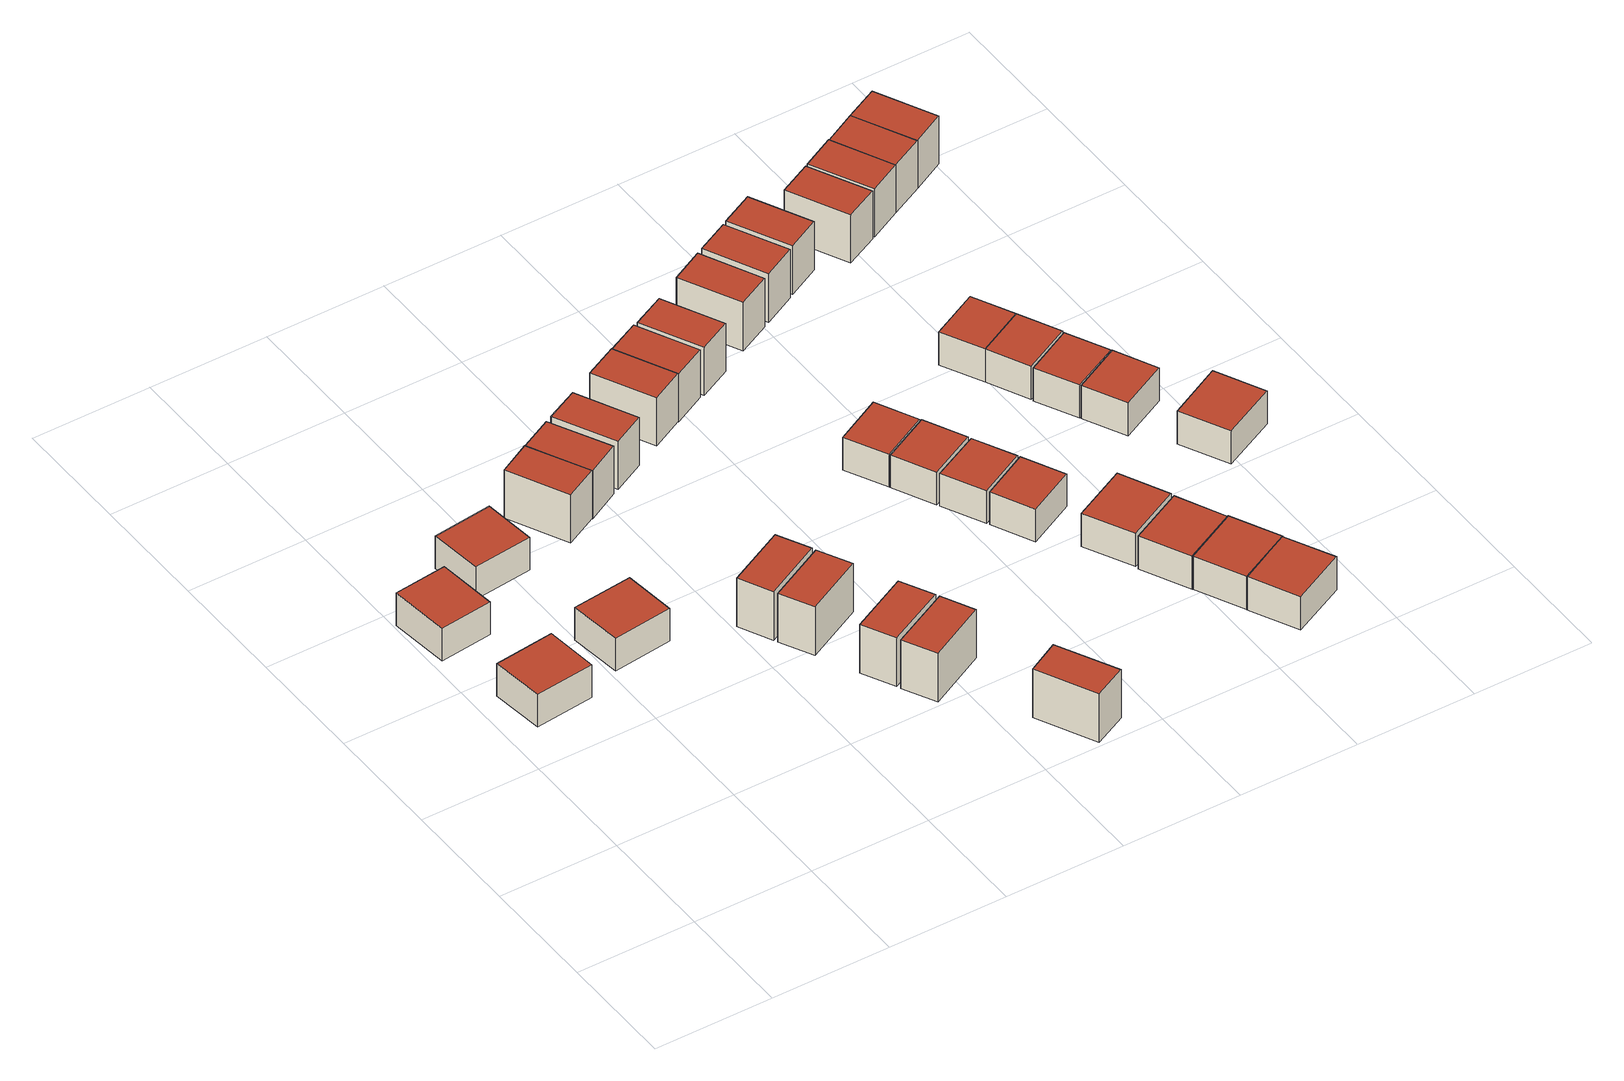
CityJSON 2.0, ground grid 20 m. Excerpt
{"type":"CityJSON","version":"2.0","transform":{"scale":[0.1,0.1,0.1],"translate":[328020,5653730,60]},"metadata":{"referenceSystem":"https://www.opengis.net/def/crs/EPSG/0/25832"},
"CityObjects":{
"building1":{"type":"Building","attributes":{"description":"approximation created using the e3D CityBIT - linear interpolation transfromed using the RWTH e3d City-LDT transfromed using the RWTH e3d City-LDT transfromed using the RWTH e3d City-LDT transfromed using the RWTH e3d City-LDT","name":"3_II","GrossPlannedArea":90.16,"function":"1000","yearOfConstruction":2015,"buildingFunction":1000,"roofType":"1000","storeysAboveGround":2,"storeyHeightsAboveGround":2.5,"storeysBelowGround":0,"measuredHeight":6.15},"geometry":[{"type":"Solid","lod":"2","boundaries":[[[[0,1,2,3]],[[4,5,1,0]],[[6,7,5,4]],[[3,2,7,6]],[[1,5,7,2]],[[0,4,6,3]]]],"semantics":{"surfaces":[{"type":"WallSurface"},{"type":"RoofSurface"},{"type":"GroundSurface"}],"values":[[0,0,0,0,1,2]]}}]},
"building2":{"type":"Building","attributes":{"description":"approximation created using the e3D CityBIT - linear interpolation transfromed using the RWTH e3d City-LDT transfromed using the RWTH e3d City-LDT transfromed using the RWTH e3d City-LDT transfromed using the RWTH e3d City-LDT","name":"1_II","GrossPlannedArea":90.16,"function":"1000","yearOfConstruction":2015,"buildingFunction":1000,"roofType":"1000","storeysAboveGround":2,"storeyHeightsAboveGround":2.5,"storeysBelowGround":0,"measuredHeight":6.15},"geometry":[{"type":"Solid","lod":"2","boundaries":[[[[8,9,10,11]],[[12,13,9,8]],[[14,15,13,12]],[[11,10,15,14]],[[9,13,15,10]],[[8,12,14,11]]]],"semantics":{"surfaces":[{"type":"WallSurface"},{"type":"RoofSurface"},{"type":"GroundSurface"}],"values":[[0,0,0,0,1,2]]}}]},
"building3":{"type":"Building","attributes":{"description":"approximation created using the e3D CityBIT - linear interpolation transfromed using the RWTH e3d City-LDT transfromed using the RWTH e3d City-LDT transfromed using the RWTH e3d City-LDT transfromed using the RWTH e3d City-LDT","name":"2_II","GrossPlannedArea":90.16,"function":"1000","yearOfConstruction":2015,"buildingFunction":1000,"roofType":"1000","storeysAboveGround":2,"storeyHeightsAboveGround":2.5,"storeysBelowGround":0,"measuredHeight":6.15},"geometry":[{"type":"Solid","lod":"2","boundaries":[[[[16,17,18,19]],[[20,21,17,16]],[[22,23,21,20]],[[19,18,23,22]],[[17,21,23,18]],[[16,20,22,19]]]],"semantics":{"surfaces":[{"type":"WallSurface"},{"type":"RoofSurface"},{"type":"GroundSurface"}],"values":[[0,0,0,0,1,2]]}}]},
"building4":{"type":"Building","attributes":{"description":"approximation created using the e3D CityBIT - linear interpolation transfromed using the RWTH e3d City-LDT transfromed using the RWTH e3d City-LDT transfromed using the RWTH e3d City-LDT transfromed using the RWTH e3d City-LDT","name":"4_II","GrossPlannedArea":90.16,"function":"1000","yearOfConstruction":2015,"buildingFunction":1000,"roofType":"1000","storeysAboveGround":2,"storeyHeightsAboveGround":2.5,"storeysBelowGround":0,"measuredHeight":6.15},"geometry":[{"type":"Solid","lod":"2","boundaries":[[[[24,25,26,27]],[[28,29,25,24]],[[30,31,29,28]],[[27,26,31,30]],[[25,29,31,26]],[[24,28,30,27]]]],"semantics":{"surfaces":[{"type":"WallSurface"},{"type":"RoofSurface"},{"type":"GroundSurface"}],"values":[[0,0,0,0,1,2]]}}]},
"building5":{"type":"Building","attributes":{"description":"approximation created using the e3D CityBIT - linear interpolation transfromed using the RWTH e3d City-LDT transfromed using the RWTH e3d City-LDT transfromed using the RWTH e3d City-LDT transfromed using the RWTH e3d City-LDT","name":"5_IV","GrossPlannedArea":67.2,"function":"1000","yearOfConstruction":2015,"buildingFunction":1000,"roofType":"1000","storeysAboveGround":3,"storeyHeightsAboveGround":2.5,"storeysBelowGround":0,"measuredHeight":9.05},"geometry":[{"type":"Solid","lod":"2","boundaries":[[[[32,33,34,35]],[[36,37,33,32]],[[38,39,37,36]],[[35,34,39,38]],[[33,37,39,34]],[[32,36,38,35]]]],"semantics":{"surfaces":[{"type":"WallSurface"},{"type":"RoofSurface"},{"type":"GroundSurface"}],"values":[[0,0,0,0,1,2]]}}]},
"building6":{"type":"Building","attributes":{"description":"approximation created using the e3D CityBIT - linear interpolation transfromed using the RWTH e3d City-LDT transfromed using the RWTH e3d City-LDT transfromed using the RWTH e3d City-LDT transfromed using the RWTH e3d City-LDT","GrossPlannedArea":67.2,"function":"1000","yearOfConstruction":2015,"buildingFunction":1000,"roofType":"1000","storeysAboveGround":3,"storeyHeightsAboveGround":2.5,"storeysBelowGround":0,"measuredHeight":9.05},"geometry":[{"type":"Solid","lod":"2","boundaries":[[[[40,41,42,43]],[[44,45,41,40]],[[46,47,45,44]],[[43,42,47,46]],[[41,45,47,42]],[[40,44,46,43]]]],"semantics":{"surfaces":[{"type":"WallSurface"},{"type":"RoofSurface"},{"type":"GroundSurface"}],"values":[[0,0,0,0,1,2]]}}]},
"building7":{"type":"Building","attributes":{"description":"approximation created using the e3D CityBIT - linear interpolation transfromed using the RWTH e3d City-LDT transfromed using the RWTH e3d City-LDT transfromed using the RWTH e3d City-LDT transfromed using the RWTH e3d City-LDT","name":"6_IV","GrossPlannedArea":67.2,"function":"1000","yearOfConstruction":2015,"buildingFunction":1000,"roofType":"1000","storeysAboveGround":3,"storeyHeightsAboveGround":2.5,"storeysBelowGround":0,"measuredHeight":9.05},"geometry":[{"type":"Solid","lod":"2","boundaries":[[[[48,49,50,51]],[[52,53,49,48]],[[54,55,53,52]],[[51,50,55,54]],[[49,53,55,50]],[[48,52,54,51]]]],"semantics":{"surfaces":[{"type":"WallSurface"},{"type":"RoofSurface"},{"type":"GroundSurface"}],"values":[[0,0,0,0,1,2]]}}]},
"building8":{"type":"Building","attributes":{"description":"approximation created using the e3D CityBIT - linear interpolation transfromed using the RWTH e3d City-LDT transfromed using the RWTH e3d City-LDT transfromed using the RWTH e3d City-LDT transfromed using the RWTH e3d City-LDT","GrossPlannedArea":67.2,"function":"1000","yearOfConstruction":2015,"buildingFunction":1000,"roofType":"1000","storeysAboveGround":3,"storeyHeightsAboveGround":2.5,"storeysBelowGround":0,"measuredHeight":9.05},"geometry":[{"type":"Solid","lod":"2","boundaries":[[[[56,57,58,59]],[[60,61,57,56]],[[62,63,61,60]],[[59,58,63,62]],[[57,61,63,58]],[[56,60,62,59]]]],"semantics":{"surfaces":[{"type":"WallSurface"},{"type":"RoofSurface"},{"type":"GroundSurface"}],"values":[[0,0,0,0,1,2]]}}]},
"building9":{"type":"Building","attributes":{"description":"approximation created using the e3D CityBIT - linear interpolation transfromed using the RWTH e3d City-LDT transfromed using the RWTH e3d City-LDT transfromed using the RWTH e3d City-LDT transfromed using the RWTH e3d City-LDT","GrossPlannedArea":67.2,"function":"1000","yearOfConstruction":2015,"buildingFunction":1000,"roofType":"1000","storeysAboveGround":3,"storeyHeightsAboveGround":2.5,"storeysBelowGround":0,"measuredHeight":9.05},"geometry":[{"type":"Solid","lod":"2","boundaries":[[[[64,65,66,67]],[[68,69,65,64]],[[70,71,69,68]],[[67,66,71,70]],[[65,69,71,66]],[[64,68,70,67]]]],"semantics":{"surfaces":[{"type":"WallSurface"},{"type":"RoofSurface"},{"type":"GroundSurface"}],"values":[[0,0,0,0,1,2]]}}]},
"building10":{"type":"Building","attributes":{"description":"approximation created using the e3D CityBIT - linear interpolation transfromed using the RWTH e3d City-LDT transfromed using the RWTH e3d City-LDT transfromed using the RWTH e3d City-LDT transfromed using the RWTH e3d City-LDT","GrossPlannedArea":67.2,"function":"1000","yearOfConstruction":2015,"buildingFunction":1000,"roofType":"1000","storeysAboveGround":3,"storeyHeightsAboveGround":2.5,"storeysBelowGround":0,"measuredHeight":9.05},"geometry":[{"type":"Solid","lod":"2","boundaries":[[[[72,73,74,75]],[[76,77,73,72]],[[78,79,77,76]],[[75,74,79,78]],[[73,77,79,74]],[[72,76,78,75]]]],"semantics":{"surfaces":[{"type":"WallSurface"},{"type":"RoofSurface"},{"type":"GroundSurface"}],"values":[[0,0,0,0,1,2]]}}]},
"building11":{"type":"Building","attributes":{"description":"approximation created using the e3D CityBIT - linear interpolation transfromed using the RWTH e3d City-LDT transfromed using the RWTH e3d City-LDT transfromed using the RWTH e3d City-LDT transfromed using the RWTH e3d City-LDT","name":"7_IV","GrossPlannedArea":67.2,"function":"1000","yearOfConstruction":2015,"buildingFunction":1000,"roofType":"1000","storeysAboveGround":3,"storeyHeightsAboveGround":2.5,"storeysBelowGround":0,"measuredHeight":9.05},"geometry":[{"type":"Solid","lod":"2","boundaries":[[[[80,81,82,83]],[[84,85,81,80]],[[86,87,85,84]],[[83,82,87,86]],[[81,85,87,82]],[[80,84,86,83]]]],"semantics":{"surfaces":[{"type":"WallSurface"},{"type":"RoofSurface"},{"type":"GroundSurface"}],"values":[[0,0,0,0,1,2]]}}]},
"building12":{"type":"Building","attributes":{"description":"approximation created using the e3D CityBIT - linear interpolation transfromed using the RWTH e3d City-LDT transfromed using the RWTH e3d City-LDT transfromed using the RWTH e3d City-LDT transfromed using the RWTH e3d City-LDT","GrossPlannedArea":67.2,"function":"1000","yearOfConstruction":2015,"buildingFunction":1000,"roofType":"1000","storeysAboveGround":3,"storeyHeightsAboveGround":2.5,"storeysBelowGround":0,"measuredHeight":9.05},"geometry":[{"type":"Solid","lod":"2","boundaries":[[[[88,89,90,91]],[[92,93,89,88]],[[94,95,93,92]],[[91,90,95,94]],[[89,93,95,90]],[[88,92,94,91]]]],"semantics":{"surfaces":[{"type":"WallSurface"},{"type":"RoofSurface"},{"type":"GroundSurface"}],"values":[[0,0,0,0,1,2]]}}]},
"building13":{"type":"Building","attributes":{"description":"approximation created using the e3D CityBIT - linear interpolation transfromed using the RWTH e3d City-LDT transfromed using the RWTH e3d City-LDT transfromed using the RWTH e3d City-LDT transfromed using the RWTH e3d City-LDT","name":"8_IV","GrossPlannedArea":67.2,"function":"1000","yearOfConstruction":2015,"buildingFunction":1000,"roofType":"1000","storeysAboveGround":3,"storeyHeightsAboveGround":2.5,"storeysBelowGround":0,"measuredHeight":9.05},"geometry":[{"type":"Solid","lod":"2","boundaries":[[[[96,97,98,99]],[[100,101,97,96]],[[102,103,101,100]],[[99,98,103,102]],[[97,101,103,98]],[[96,100,102,99]]]],"semantics":{"surfaces":[{"type":"WallSurface"},{"type":"RoofSurface"},{"type":"GroundSurface"}],"values":[[0,0,0,0,1,2]]}}]},
"building14":{"type":"Building","attributes":{"description":"approximation created using the e3D CityBIT - linear interpolation transfromed using the RWTH e3d City-LDT transfromed using the RWTH e3d City-LDT transfromed using the RWTH e3d City-LDT transfromed using the RWTH e3d City-LDT","name":"9_IV","GrossPlannedArea":67.2,"function":"1000","yearOfConstruction":2015,"buildingFunction":1000,"roofType":"1000","storeysAboveGround":3,"storeyHeightsAboveGround":2.5,"storeysBelowGround":0,"measuredHeight":9.05},"geometry":[{"type":"Solid","lod":"2","boundaries":[[[[104,105,106,107]],[[108,109,105,104]],[[110,111,109,108]],[[107,106,111,110]],[[105,109,111,106]],[[104,108,110,107]]]],"semantics":{"surfaces":[{"type":"WallSurface"},{"type":"RoofSurface"},{"type":"GroundSurface"}],"values":[[0,0,0,0,1,2]]}}]},
"building15":{"type":"Building","attributes":{"description":"approximation created using the e3D CityBIT - linear interpolation transfromed using the RWTH e3d City-LDT transfromed using the RWTH e3d City-LDT transfromed using the RWTH e3d City-LDT transfromed using the RWTH e3d City-LDT","name":"10_IV","GrossPlannedArea":67.2,"function":"1000","yearOfConstruction":2015,"buildingFunction":1000,"roofType":"1000","storeysAboveGround":3,"storeyHeightsAboveGround":2.5,"storeysBelowGround":0,"measuredHeight":9.05},"geometry":[{"type":"Solid","lod":"2","boundaries":[[[[112,113,114,115]],[[116,117,113,112]],[[118,119,117,116]],[[115,114,119,118]],[[113,117,119,114]],[[112,116,118,115]]]],"semantics":{"surfaces":[{"type":"WallSurface"},{"type":"RoofSurface"},{"type":"GroundSurface"}],"values":[[0,0,0,0,1,2]]}}]},
"building16":{"type":"Building","attributes":{"description":"approximation created using the e3D CityBIT - linear interpolation transfromed using the RWTH e3d City-LDT transfromed using the RWTH e3d City-LDT transfromed using the RWTH e3d City-LDT transfromed using the RWTH e3d City-LDT","GrossPlannedArea":68.03,"function":"1000","yearOfConstruction":2015,"buildingFunction":1000,"roofType":"1000","storeysAboveGround":2,"storeyHeightsAboveGround":2.5,"storeysBelowGround":0,"measuredHeight":6.15},"geometry":[{"type":"Solid","lod":"2","boundaries":[[[[120,121,122,123]],[[124,125,121,120]],[[126,127,125,124]],[[123,122,127,126]],[[121,125,127,122]],[[120,124,126,123]]]],"semantics":{"surfaces":[{"type":"WallSurface"},{"type":"RoofSurface"},{"type":"GroundSurface"}],"values":[[0,0,0,0,1,2]]}}]},
"building17":{"type":"Building","attributes":{"description":"approximation created using the e3D CityBIT - linear interpolation transfromed using the RWTH e3d City-LDT transfromed using the RWTH e3d City-LDT transfromed using the RWTH e3d City-LDT transfromed using the RWTH e3d City-LDT","GrossPlannedArea":68.04,"function":"1000","yearOfConstruction":2015,"buildingFunction":1000,"roofType":"1000","storeysAboveGround":2,"storeyHeightsAboveGround":2.5,"storeysBelowGround":0,"measuredHeight":6.15},"geometry":[{"type":"Solid","lod":"2","boundaries":[[[[128,129,130,131]],[[132,133,129,128]],[[134,135,133,132]],[[131,130,135,134]],[[129,133,135,130]],[[128,132,134,131]]]],"semantics":{"surfaces":[{"type":"WallSurface"},{"type":"RoofSurface"},{"type":"GroundSurface"}],"values":[[0,0,0,0,1,2]]}}]},
"building18":{"type":"Building","attributes":{"description":"approximation created using the e3D CityBIT - linear interpolation transfromed using the RWTH e3d City-LDT transfromed using the RWTH e3d City-LDT transfromed using the RWTH e3d City-LDT transfromed using the RWTH e3d City-LDT","GrossPlannedArea":68.04,"function":"1000","yearOfConstruction":2015,"buildingFunction":1000,"roofType":"1000","storeysAboveGround":2,"storeyHeightsAboveGround":2.5,"storeysBelowGround":0,"measuredHeight":6.15},"geometry":[{"type":"Solid","lod":"2","boundaries":[[[[136,137,138,139]],[[140,141,137,136]],[[142,143,141,140]],[[139,138,143,142]],[[137,141,143,138]],[[136,140,142,139]]]],"semantics":{"surfaces":[{"type":"WallSurface"},{"type":"RoofSurface"},{"type":"GroundSurface"}],"values":[[0,0,0,0,1,2]]}}]},
"building19":{"type":"Building","attributes":{"description":"approximation created using the e3D CityBIT - linear interpolation transfromed using the RWTH e3d City-LDT transfromed using the RWTH e3d City-LDT transfromed using the RWTH e3d City-LDT transfromed using the RWTH e3d City-LDT","GrossPlannedArea":68.03,"function":"1000","yearOfConstruction":2015,"buildingFunction":1000,"roofType":"1000","storeysAboveGround":2,"storeyHeightsAboveGround":2.5,"storeysBelowGround":0,"measuredHeight":6.15},"geometry":[{"type":"Solid","lod":"2","boundaries":[[[[144,145,146,147]],[[148,149,145,144]],[[150,151,149,148]],[[147,146,151,150]],[[145,149,151,146]],[[144,148,150,147]]]],"semantics":{"surfaces":[{"type":"WallSurface"},{"type":"RoofSurface"},{"type":"GroundSurface"}],"values":[[0,0,0,0,1,2]]}}]},
"building20":{"type":"Building","attributes":{"description":"approximation created using the e3D CityBIT - linear interpolation transfromed using the RWTH e3d City-LDT transfromed using the RWTH e3d City-LDT transfromed using the RWTH e3d City-LDT transfromed using the RWTH e3d City-LDT","name":"11_IV","GrossPlannedArea":67.2,"function":"1000","yearOfConstruction":2015,"buildingFunction":1000,"roofType":"1000","storeysAboveGround":3,"storeyHeightsAboveGround":2.5,"storeysBelowGround":0,"measuredHeight":9.05},"geometry":[{"type":"Solid","lod":"2","boundaries":[[[[152,153,154,155]],[[156,157,153,152]],[[158,159,157,156]],[[155,154,159,158]],[[153,157,159,154]],[[152,156,158,155]]]],"semantics":{"surfaces":[{"type":"WallSurface"},{"type":"RoofSurface"},{"type":"GroundSurface"}],"values":[[0,0,0,0,1,2]]}}]},
"building21":{"type":"Building","attributes":{"description":"approximation created using the e3D CityBIT - linear interpolation transfromed using the RWTH e3d City-LDT transfromed using the RWTH e3d City-LDT transfromed using the RWTH e3d City-LDT transfromed using the RWTH e3d City-LDT","name":"33_II","GrossPlannedArea":90.16,"function":"1000","yearOfConstruction":2015,"buildingFunction":1000,"roofType":"1000","storeysAboveGround":2,"storeyHeightsAboveGround":2.5,"storeysBelowGround":0,"measuredHeight":6.15},"geometry":[{"type":"Solid","lod":"2","boundaries":[[[[160,161,162,163]],[[164,165,161,160]],[[166,167,165,164]],[[163,162,167,166]],[[161,165,167,162]],[[160,164,166,163]]]],"semantics":{"surfaces":[{"type":"WallSurface"},{"type":"RoofSurface"},{"type":"GroundSurface"}],"values":[[0,0,0,0,1,2]]}}]},
"building22":{"type":"Building","attributes":{"description":"approximation created using the e3D CityBIT - linear interpolation transfromed using the RWTH e3d City-LDT transfromed using the RWTH e3d City-LDT transfromed using the RWTH e3d City-LDT transfromed using the RWTH e3d City-LDT","name":"34_II","GrossPlannedArea":90.16,"function":"1000","yearOfConstruction":2015,"buildingFunction":1000,"roofType":"1000","storeysAboveGround":2,"storeyHeightsAboveGround":2.5,"storeysBelowGround":0,"measuredHeight":6.15},"geometry":[{"type":"Solid","lod":"2","boundaries":[[[[168,169,170,171]],[[172,173,169,168]],[[174,175,173,172]],[[171,170,175,174]],[[169,173,175,170]],[[168,172,174,171]]]],"semantics":{"surfaces":[{"type":"WallSurface"},{"type":"RoofSurface"},{"type":"GroundSurface"}],"values":[[0,0,0,0,1,2]]}}]},
"building23":{"type":"Building","attributes":{"description":"approximation created using the e3D CityBIT - linear interpolation transfromed using the RWTH e3d City-LDT transfromed using the RWTH e3d City-LDT transfromed using the RWTH e3d City-LDT transfromed using the RWTH e3d City-LDT","name":"35_II","GrossPlannedArea":90.16,"function":"1000","yearOfConstruction":2015,"buildingFunction":1000,"roofType":"1000","storeysAboveGround":2,"storeyHeightsAboveGround":2.5,"storeysBelowGround":0,"measuredHeight":6.15},"geometry":[{"type":"Solid","lod":"2","boundaries":[[[[176,177,178,179]],[[180,181,177,176]],[[182,183,181,180]],[[179,178,183,182]],[[177,181,183,178]],[[176,180,182,179]]]],"semantics":{"surfaces":[{"type":"WallSurface"},{"type":"RoofSurface"},{"type":"GroundSurface"}],"values":[[0,0,0,0,1,2]]}}]},
"building24":{"type":"Building","attributes":{"description":"approximation created using the e3D CityBIT - linear interpolation transfromed using the RWTH e3d City-LDT transfromed using the RWTH e3d City-LDT transfromed using the RWTH e3d City-LDT transfromed using the RWTH e3d City-LDT","name":"36_II","GrossPlannedArea":90.16,"function":"1000","yearOfConstruction":2015,"buildingFunction":1000,"roofType":"1000","storeysAboveGround":2,"storeyHeightsAboveGround":2.5,"storeysBelowGround":0,"measuredHeight":6.15},"geometry":[{"type":"Solid","lod":"2","boundaries":[[[[184,185,186,187]],[[188,189,185,184]],[[190,191,189,188]],[[187,186,191,190]],[[185,189,191,186]],[[184,188,190,187]]]],"semantics":{"surfaces":[{"type":"WallSurface"},{"type":"RoofSurface"},{"type":"GroundSurface"}],"values":[[0,0,0,0,1,2]]}}]},
"building25":{"type":"Building","attributes":{"description":"approximation created using the e3D CityBIT - linear interpolation transfromed using the RWTH e3d City-LDT transfromed using the RWTH e3d City-LDT transfromed using the RWTH e3d City-LDT transfromed using the RWTH e3d City-LDT","name":"12_IV","GrossPlannedArea":67.2,"function":"1000","yearOfConstruction":2015,"buildingFunction":1000,"roofType":"1000","storeysAboveGround":3,"storeyHeightsAboveGround":2.5,"storeysBelowGround":0,"measuredHeight":9.05},"geometry":[{"type":"Solid","lod":"2","boundaries":[[[[192,193,194,195]],[[196,197,193,192]],[[198,199,197,196]],[[195,194,199,198]],[[193,197,199,194]],[[192,196,198,195]]]],"semantics":{"surfaces":[{"type":"WallSurface"},{"type":"RoofSurface"},{"type":"GroundSurface"}],"values":[[0,0,0,0,1,2]]}}]},
"building26":{"type":"Building","attributes":{"description":"approximation created using the e3D CityBIT - linear interpolation transfromed using the RWTH e3d City-LDT transfromed using the RWTH e3d City-LDT transfromed using the RWTH e3d City-LDT transfromed using the RWTH e3d City-LDT","name":"13_IV","GrossPlannedArea":67.2,"function":"1000","yearOfConstruction":2015,"buildingFunction":1000,"roofType":"1000","storeysAboveGround":3,"storeyHeightsAboveGround":2.5,"storeysBelowGround":0,"measuredHeight":9.05},"geometry":[{"type":"Solid","lod":"2","boundaries":[[[[200,201,202,203]],[[204,205,201,200]],[[206,207,205,204]],[[203,202,207,206]],[[201,205,207,202]],[[200,204,206,203]]]],"semantics":{"surfaces":[{"type":"WallSurface"},{"type":"RoofSurface"},{"type":"GroundSurface"}],"values":[[0,0,0,0,1,2]]}}]},
"building27":{"type":"Building","attributes":{"description":"approximation created using the e3D CityBIT - linear interpolation transfromed using the RWTH e3d City-LDT transfromed using the RWTH e3d City-LDT transfromed using the RWTH e3d City-LDT transfromed using the RWTH e3d City-LDT","GrossPlannedArea":68.04,"function":"1000","yearOfConstruction":2015,"buildingFunction":1000,"roofType":"1000","storeysAboveGround":2,"storeyHeightsAboveGround":2.5,"storeysBelowGround":0,"measuredHeight":6.15},"geometry":[{"type":"Solid","lod":"2","boundaries":[[[[208,209,210,211]],[[212,213,209,208]],[[214,215,213,212]],[[211,210,215,214]],[[209,213,215,210]],[[208,212,214,211]]]],"semantics":{"surfaces":[{"type":"WallSurface"},{"type":"RoofSurface"},{"type":"GroundSurface"}],"values":[[0,0,0,0,1,2]]}}]},
"building28":{"type":"Building","attributes":{"description":"approximation created using the e3D CityBIT - linear interpolation transfromed using the RWTH e3d City-LDT transfromed using the RWTH e3d City-LDT transfromed using the RWTH e3d City-LDT transfromed using the RWTH e3d City-LDT","GrossPlannedArea":68.03,"function":"1000","yearOfConstruction":2015,"buildingFunction":1000,"roofType":"1000","storeysAboveGround":2,"storeyHeightsAboveGround":2.5,"storeysBelowGround":0,"measuredHeight":6.15},"geometry":[{"type":"Solid","lod":"2","boundaries":[[[[216,217,209,208]],[[218,219,217,216]],[[212,213,219,218]],[[208,209,213,212]],[[217,219,213,209]],[[216,218,212,208]]]],"semantics":{"surfaces":[{"type":"WallSurface"},{"type":"RoofSurface"},{"type":"GroundSurface"}],"values":[[0,0,0,0,1,2]]}}]},
"building29":{"type":"Building","attributes":{"description":"approximation created using the e3D CityBIT - linear interpolation transfromed using the RWTH e3d City-LDT transfromed using the RWTH e3d City-LDT transfromed using the RWTH e3d City-LDT transfromed using the RWTH e3d City-LDT","GrossPlannedArea":68.03,"function":"1000","yearOfConstruction":2015,"buildingFunction":1000,"roofType":"1000","storeysAboveGround":2,"storeyHeightsAboveGround":2.5,"storeysBelowGround":0,"measuredHeight":6.15},"geometry":[{"type":"Solid","lod":"2","boundaries":[[[[220,221,222,223]],[[224,225,221,220]],[[226,227,225,224]],[[223,222,227,226]],[[221,225,227,222]],[[220,224,226,223]]]],"semantics":{"surfaces":[{"type":"WallSurface"},{"type":"RoofSurface"},{"type":"GroundSurface"}],"values":[[0,0,0,0,1,2]]}}]},
"building30":{"type":"Building","attributes":{"description":"approximation created using the e3D CityBIT - linear interpolation transfromed using the RWTH e3d City-LDT transfromed using the RWTH e3d City-LDT transfromed using the RWTH e3d City-LDT transfromed using the RWTH e3d City-LDT","GrossPlannedArea":68.03,"function":"1000","yearOfConstruction":2015,"buildingFunction":1000,"roofType":"1000","storeysAboveGround":2,"storeyHeightsAboveGround":2.5,"storeysBelowGround":0,"measuredHeight":6.15},"geometry":[{"type":"Solid","lod":"2","boundaries":[[[[228,229,230,231]],[[232,233,229,228]],[[234,235,233,232]],[[231,230,235,234]],[[229,233,235,230]],[[228,232,234,231]]]],"semantics":{"surfaces":[{"type":"WallSurface"},{"type":"RoofSurface"},{"type":"GroundSurface"}],"values":[[0,0,0,0,1,2]]}}]},
"building31":{"type":"Building","attributes":{"description":"approximation created using the e3D CityBIT - linear interpolation transfromed using the RWTH e3d City-LDT transfromed using the RWTH e3d City-LDT transfromed using the RWTH e3d City-LDT transfromed using the RWTH e3d City-LDT","name":"14_IV","GrossPlannedArea":67.2,"function":"1000","yearOfConstruction":2015,"buildingFunction":1000,"roofType":"1000","storeysAboveGround":3,"storeyHeightsAboveGround":2.5,"storeysBelowGround":0,"measuredHeight":9.05},"geometry":[{"type":"Solid","lod":"2","boundaries":[[[[236,237,238,239]],[[240,241,237,236]],[[242,243,241,240]],[[239,238,243,242]],[[237,241,243,238]],[[236,240,242,239]]]],"semantics":{"surfaces":[{"type":"WallSurface"},{"type":"RoofSurface"},{"type":"GroundSurface"}],"values":[[0,0,0,0,1,2]]}}]},
"building32":{"type":"Building","attributes":{"description":"approximation created using the e3D CityBIT - linear interpolation transfromed using the RWTH e3d City-LDT transfromed using the RWTH e3d City-LDT transfromed using the RWTH e3d City-LDT transfromed using the RWTH e3d City-LDT","name":"41_II","GrossPlannedArea":90.16,"function":"1000","yearOfConstruction":2015,"buildingFunction":1000,"roofType":"1000","storeysAboveGround":2,"storeyHeightsAboveGround":2.5,"storeysBelowGround":0,"measuredHeight":6.15},"geometry":[{"type":"Solid","lod":"2","boundaries":[[[[244,245,246,247]],[[248,249,245,244]],[[250,251,249,248]],[[247,246,251,250]],[[245,249,251,246]],[[244,248,250,247]]]],"semantics":{"surfaces":[{"type":"WallSurface"},{"type":"RoofSurface"},{"type":"GroundSurface"}],"values":[[0,0,0,0,1,2]]}}]},
"building33":{"type":"Building","attributes":{"description":"approximation created using the e3D CityBIT - linear interpolation transfromed using the RWTH e3d City-LDT transfromed using the RWTH e3d City-LDT transfromed using the RWTH e3d City-LDT transfromed using the RWTH e3d City-LDT","name":"15_IV","GrossPlannedArea":67.2,"function":"1000","yearOfConstruction":2015,"buildingFunction":1000,"roofType":"1000","storeysAboveGround":3,"storeyHeightsAboveGround":2.5,"storeysBelowGround":0,"measuredHeight":9.05},"geometry":[{"type":"Solid","lod":"2","boundaries":[[[[252,253,254,255]],[[256,257,253,252]],[[258,259,257,256]],[[255,254,259,258]],[[253,257,259,254]],[[252,256,258,255]]]],"semantics":{"surfaces":[{"type":"WallSurface"},{"type":"RoofSurface"},{"type":"GroundSurface"}],"values":[[0,0,0,0,1,2]]}}]},
"building34":{"type":"Building","attributes":{"description":"approximation created using the e3D CityBIT - linear interpolation transfromed using the RWTH e3d City-LDT transfromed using the RWTH e3d City-LDT transfromed using the RWTH e3d City-LDT transfromed using the RWTH e3d City-LDT","name":"16_IV","GrossPlannedArea":67.2,"function":"1000","yearOfConstruction":2015,"buildingFunction":1000,"roofType":"1000","storeysAboveGround":3,"storeyHeightsAboveGround":2.5,"storeysBelowGround":0,"measuredHeight":9.05},"geometry":[{"type":"Solid","lod":"2","boundaries":[[[[260,261,262,263]],[[258,259,261,260]],[[264,265,259,258]],[[263,262,265,264]],[[261,259,265,262]],[[260,258,264,263]]]],"semantics":{"surfaces":[{"type":"WallSurface"},{"type":"RoofSurface"},{"type":"GroundSurface"}],"values":[[0,0,0,0,1,2]]}}]},
"building35":{"type":"Building","attributes":{"description":"approximation created using the e3D CityBIT - linear interpolation transfromed using the RWTH e3d City-LDT transfromed using the RWTH e3d City-LDT transfromed using the RWTH e3d City-LDT transfromed using the RWTH e3d City-LDT","name":"17_IV","GrossPlannedArea":67.2,"function":"1000","yearOfConstruction":2015,"buildingFunction":1000,"roofType":"1000","storeysAboveGround":3,"storeyHeightsAboveGround":2.5,"storeysBelowGround":0,"measuredHeight":9.05},"geometry":[{"type":"Solid","lod":"2","boundaries":[[[[263,262,266,267]],[[264,265,262,263]],[[268,269,265,264]],[[267,266,269,268]],[[262,265,269,266]],[[263,264,268,267]]]],"semantics":{"surfaces":[{"type":"WallSurface"},{"type":"RoofSurface"},{"type":"GroundSurface"}],"values":[[0,0,0,0,1,2]]}}]}
},
"vertices":[
[45,470,9],[45,470,70],[34,558,70],[34,558,9],[145,481,9],[145,481,70],[135,570,9],[135,570,70],
[0,766,9],[0,766,70],[89,776,70],[89,776,9],[12,665,9],[12,665,70],[100,675,9],[100,675,70],
[125,750,9],[125,750,70],[115,838,70],[115,838,9],[225,761,9],[225,761,70],[215,850,9],[215,850,70],
[205,510,9],[205,510,70],[194,599,70],[194,599,9],[305,522,9],[305,522,70],[295,610,9],[295,610,70],
[258,877,8],[258,877,98],[312,905,98],[312,905,8],[307,779,8],[307,779,98],[362,807,8],[362,807,98],
[434,449,1],[434,449,92],[407,503,92],[407,503,1],[533,498,1],[533,498,92],[505,552,1],[505,552,92],
[313,905,8],[313,905,98],[367,932,98],[367,932,8],[362,806,8],[362,806,98],[417,834,8],[417,834,98],
[465,389,1],[465,389,92],[437,443,92],[437,443,1],[563,438,1],[563,438,92],[535,492,1],[535,492,92],
[524,268,1],[524,268,92],[497,322,92],[497,322,1],[623,317,1],[623,317,92],[595,371,1],[595,371,92],
[555,208,1],[555,208,92],[527,262,92],[527,262,1],[653,257,1],[653,257,92],[626,311,1],[626,311,92],
[378,937,8],[378,937,98],[433,964,98],[433,964,8],[428,839,8],[428,839,98],[482,866,8],[482,866,98],
[648,105,1],[648,105,92],[702,133,92],[702,133,1],[697,7,1],[697,7,92],[752,34,1],[752,34,92],
[477,986,8],[477,986,98],[532,1013,98],[532,1013,8],[526,888,8],[526,888,98],[581,915,8],[581,915,98],
[532,1012,8],[532,1012,98],[587,1039,98],[587,1039,8],[581,914,8],[581,914,98],[636,941,8],[636,941,98],
[594,1040,8],[594,1040,98],[649,1067,98],[649,1067,8],[643,942,8],[643,942,98],[698,969,8],[698,969,98],
[751,629,9],[751,629,70],[717,697,70],[717,697,9],[830,669,9],[830,669,70],[796,737,9],[796,737,70],
[786,559,9],[786,559,70],[752,627,70],[752,627,9],[866,599,9],[866,599,70],[832,667,9],[832,667,70],
[823,486,9],[823,486,70],[788,555,70],[788,555,9],[902,526,9],[902,526,70],[868,594,9],[868,594,70],
[859,414,9],[859,414,70],[825,482,70],[825,482,9],[938,454,9],[938,454,70],[904,522,9],[904,522,70],
[696,1093,5],[696,1093,96],[751,1121,96],[751,1121,5],[745,995,5],[745,995,96],[800,1022,5],[800,1022,96],
[948,291,8],[948,291,70],[908,371,70],[908,371,8],[1038,336,8],[1038,336,70],[999,416,8],[999,416,70],
[988,205,8],[988,205,70],[948,285,70],[948,285,8],[1078,250,8],[1078,250,70],[1039,330,8],[1039,330,70],
[1028,126,8],[1028,126,70],[988,206,70],[988,206,8],[1119,171,8],[1119,171,70],[1079,251,8],[1079,251,70],
[1067,46,8],[1067,46,70],[1028,125,70],[1028,125,8],[1158,91,8],[1158,91,70],[1118,171,8],[1118,171,70],
[761,1126,5],[761,1126,96],[816,1153,96],[816,1153,5],[810,1027,5],[810,1027,96],[865,1055,5],[865,1055,96],
[823,1157,5],[823,1157,96],[878,1184,96],[878,1184,5],[872,1059,5],[872,1059,96],[927,1086,5],[927,1086,96],
[994,748,5],[994,748,67],[960,816,67],[960,816,5],[1074,788,5],[1074,788,67],[1040,856,5],[1040,856,67],
[1028,680,5],[1028,680,67],[1108,720,5],[1108,720,67],
[1064,610,3],[1064,610,65],[1030,678,65],[1030,678,3],[1144,649,3],[1144,649,65],[1109,718,3],[1109,718,65],
[1100,539,3],[1100,539,65],[1065,608,65],[1065,608,3],[1179,579,3],[1179,579,65],[1145,648,3],[1145,648,65],
[931,1170,3],[931,1170,93],[986,1197,93],[986,1197,3],[980,1072,3],[980,1072,93],[1035,1099,3],[1035,1099,93],
[1188,407,3],[1188,407,65],[1148,486,65],[1148,486,3],[1279,452,3],[1279,452,65],[1239,532,3],[1239,532,65],
[990,1199,3],[990,1199,93],[1045,1227,93],[1045,1227,3],[1040,1101,3],[1040,1101,93],[1094,1128,3],[1094,1128,93],
[1045,1226,3],[1045,1226,93],[1100,1254,93],[1100,1254,3],[1149,1155,3],[1149,1155,93],
[1155,1281,93],[1155,1281,3],[1204,1183,3],[1204,1183,93]
]}
